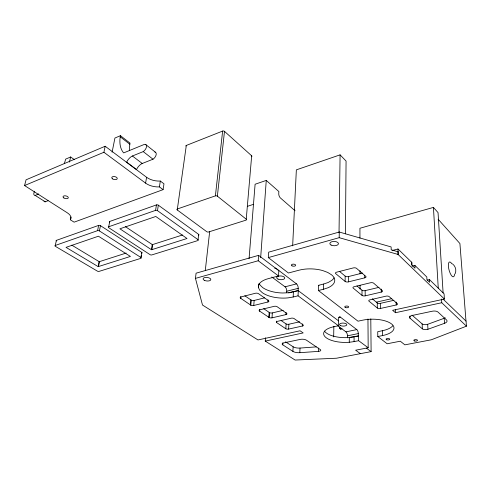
<?xml version="1.0" encoding="UTF-8"?>
<svg xmlns="http://www.w3.org/2000/svg" width="491" height="491" viewBox="0 0 491 491"><rect width="100%" height="100%" fill="white"/><g stroke="black" fill="none" stroke-linecap="round" stroke-linejoin="round"><path stroke-width="0.74" d="M338.495 320.813L338.428 325.729L333.776 326.73A20.536 8.298 1.5 0 0 325.165 336.851A20.536 8.298 1.5 0 0 349.181 342.282L354.072 341.613L354.085 336.826L358.633 335.899L358.639 340.699L368.182 347.769L367.955 319.015M348.389 281.877L364.745 277.845A2.467 1.148 0.3 0 0 365.537 277.538L365.734 277.403A2.467 1.148 0.3 0 0 365.899 276.458L356.448 268.27A2.504 1.185 0.6 0 0 353.25 267.933L336.697 272.167A2.51 1.178 1.2 0 0 335.562 273.518L345.112 281.411A2.412 1.111 1 0 0 347.18 282L347.493 282A2.412 1.111 1 0 0 348.389 281.877L348.42 276.568L362.493 273.051M349.267 342.27L349.297 337.501L358.633 335.899M347.438 337.876L347.456 335.819A3.118 1.399 77.4 0 0 345.952 331.861L337.599 325.68M345.425 233.839L346.069 161.06L340.091 154.855L296.355 169.855L292.654 245.831M345.112 281.411L345.155 276.108L339.563 271.431M340.944 329.295L339.747 328.411L339.766 326.908M339.023 232.765L340.091 154.855M339.263 232.028L268.675 252.171L268.313 257.597L339.189 237.675L339.263 232.028L391.124 246.936L391.198 249.784L398.097 251.828M333.677 336.93L333.855 326.263M323.594 284.043L318.542 285.308L318.395 290.512L323.465 289.26L323.594 284.043L328.209 282.485L331.806 280.361A23.151 10.851 2.2 0 0 334.076 277.82M282.877 342.835L282.773 344.842L292.906 351.39A6.162 2.381 2.9 0 0 299.817 352.685L318.377 351.384L318.469 348.058M302.382 326.036A2.136 0.884 2.8 0 0 302.984 325.821L303.131 325.729A2.136 0.884 2.8 0 0 303.051 324.839L293.919 318.45A2.222 0.933 3 0 0 291.157 318.211L277.274 321.39A2.16 0.896 3.5 0 0 276.519 322.477L285.879 328.798A2.13 0.872 3.2 0 0 287.487 329.16L287.787 329.166A2.13 0.872 3.2 0 0 288.628 329.074L302.382 326.036L302.462 323.943M299.817 352.685L300.001 348.064A6.144 2.406 2.9 0 1 293.115 346.756L285.541 341.81M338.428 325.729L298.055 295.821L298.276 290.678L288.254 292.765L282.601 292.998A22.58 10.372 3.4 0 1 262.734 287.609L260.077 285.105L259.451 283.761M358.307 335.654L358.301 333.579A3.142 1.375 77.3 0 0 356.797 329.596L340.269 317.063A3.222 1.461 76.9 0 0 338.63 318.769L338.6 320.893L298.123 290.562L298.221 288.34A3.449 1.7 75.7 0 0 296.515 283.89L276.181 268.479A3.554 1.817 75 0 0 274.733 268.338M292.906 351.39L293.115 346.756M258.714 283.896L258.45 287.597L259.708 290.261L262.378 292.746A22.672 10.28 3.4 0 0 287.996 297.884L293.164 297.012L293.403 291.881M288.628 329.074L288.861 324.232L299.682 321.801M285.965 314.596A2.191 0.933 3.3 0 0 286.603 313.332L276.967 306.593A2.283 0.988 3.6 0 0 274.131 306.347L260.064 309.741A2.216 0.945 4 0 0 259.34 310.895L269.203 317.548A2.185 0.921 3.7 0 0 272.026 317.837L285.965 314.596L286.075 312.466M285.842 328.774L286.087 323.931L281.159 320.574M286.676 292.685L286.756 291.218A3.419 1.731 75.8 0 0 285.05 286.812L271.781 276.992M276.568 322.519L276.648 321.126M258.45 287.597A22.672 10.28 3.4 0 1 268.221 278.673L278.501 275.954L278.814 270.658L258.616 255.351L196.081 273.18L195.455 278.379L202.501 305.04L257.99 339.95L300.062 330.793L303.174 332.929L265.257 341.098L265.471 337.74M272.026 317.837L272.327 312.914L283.295 310.318M267.902 302.002A2.252 0.988 3.9 0 0 268.516 301.762L268.657 301.658A2.252 0.988 3.9 0 0 268.491 300.664L258.291 293.526A2.345 1.043 4.2 0 0 255.369 293.274L241.118 296.914A2.277 1 4.7 0 0 240.43 298.141L250.864 305.181A2.246 0.976 4.3 0 0 252.583 305.586L252.902 305.586A2.246 0.976 4.3 0 0 253.773 305.482L267.902 302.002L268.037 299.835M268.853 317.315L269.166 312.386L269.516 312.626A2.179 0.933 3.7 0 0 272.327 312.914M269.166 317.53L269.479 312.601L263.692 308.655M259.395 310.938L259.494 309.514M259.69 311.134L259.788 309.717M260.666 257.658L266.257 180.418L255.105 184.242L249.066 258.708M278.501 275.954L258.217 260.752L258.616 255.351M253.773 305.482L254.148 300.461L264.52 297.865M250.496 304.936L250.883 299.915M250.821 305.156L251.208 300.136L244.849 295.797M240.799 298.399L240.921 296.951M186.31 145.446L177.239 209.964L206.791 231.709A1.313 0.663 6.5 0 0 208.62 231.973L245.93 220.171A1.35 0.706 5 0 0 246.237 219.201L251.674 155.807L224.497 131.373A1.338 0.822 6.9 0 0 222.632 131.072L186.31 145.446A1.301 0.773 8.8 0 0 185.837 146.023M240.486 298.19L240.608 296.736M246.237 219.201L217.366 196.173L224.497 131.373M177.239 209.964A1.369 0.718 8 0 1 177.411 208.957L215.396 195.872L222.632 131.072M205.281 270.516L209.645 231.832M198.045 239.682L198.683 234.397L158.335 205.195A1.363 0.712 9 0 0 156.433 204.913L109.72 221.459L108.707 226.762A1.32 0.644 10.3 0 0 108.683 227.683L150.099 254.676A1.24 0.589 8.3 0 0 151.836 254.921L197.842 240.565A1.283 0.638 6.8 0 0 198.045 239.682L157.488 210.651A1.369 0.706 8.9 0 0 155.573 210.369L108.707 226.762M163.086 189.643L163.982 183.812L160.33 181.05A13.294 7.402 9.7 0 1 146.588 177.276L105.16 146.25L26.066 179.81L24.55 185.549L67.193 212.738A12.465 6.027 12.3 0 1 70.323 219.772L74.104 222.165L163.086 189.643L159.409 186.899A13.355 7.353 9.6 0 1 145.6 183.137L103.914 152.271L24.55 185.549M151.388 249.68L119.902 228.8L155.782 216.476L187.01 238.503L151.559 249.747L152.192 244.512L125.408 226.652M157.488 210.651L158.335 205.195M151.829 249.741L152.627 244.573L182.486 234.993M155.573 210.369L156.433 204.913M159.409 186.899L160.33 181.05M56.416 240.351L55.244 245.463A1.27 0.577 11.5 0 0 55.317 246.304L97.427 271.149A1.197 0.528 9.7 0 0 99.102 271.376L140.886 258.34A1.234 0.577 8.6 0 0 140.972 257.53L141.801 252.429L100.452 225.657A1.307 0.638 10.7 0 0 98.63 225.394L56.416 240.351A1.27 0.583 11.6 0 0 56.201 240.964M141.126 256.885L141.359 255.424M145.6 183.137L146.588 177.276M129.636 150.571A40.268 22.316 -50.7 0 1 129.827 144.237L130.029 143.126L120.43 135.676L114.931 138.032L112.095 152.192M98.077 266.564L66.021 247.36L98.427 236.214L130.428 256.437L98.249 266.625L99.047 261.574L71.784 245.144M98.501 266.625L99.464 261.629L126.15 253.068M154.843 152.014A4.628 2.608 -51.8 0 1 156.089 154.99A4.628 2.608 -51.8 0 1 152.996 159.213L141.991 163.577A7.899 4.45 -52.6 0 0 136.523 169.555L126.647 162.159A7.997 4.413 -52.5 0 1 132.171 156.095L143.219 151.602A4.683 2.59 -51.8 0 0 146.453 146.913A4.683 2.59 -51.8 0 0 144.489 144.348L123.677 152.904A40.771 22.132 -50.7 0 1 120.215 136.793L120.43 135.676M140.972 257.53L99.415 230.917L100.452 225.657M55.244 245.463L97.58 230.653L98.63 225.394M103.914 152.271L105.16 146.25M70.323 219.772L70.937 217.004M69.452 162.073L70.636 156.985L74.288 159.569M455.096 273.825C456.673 270.253 455.538 266.208 452.469 263.845M70.636 156.985L65.61 159.139L65.358 160.219A37.021 17.995 -54.4 0 1 64.235 163.681M34.56 191.263A4.278 2.111 -55.2 0 0 35.168 195.406L38.709 193.97M44.03 201.15A4.229 2.136 -55.3 0 0 45.252 201.801L48.081 200.678M443.17 299.185L466.057 321.145L466.45 326.177L431.264 339.803L404.866 344.848L400.306 341.208L387.141 343.768L377.8 336.525L377.726 331.677L382.434 330.713A20.984 8.709 0.5 0 0 392.782 325.791M412.047 315.124L422.131 323.882A3.572 1.467 -1 0 0 427.686 324.299L444.202 318.278A6.972 2.897 -1.6 0 0 445.245 317.812M427.937 329.265L444.515 323.311A6.997 2.872 -1.5 0 0 446.485 319.905L437.917 312A4.229 1.774 -1.5 0 0 432.307 311.22L412.33 315.437A4.953 2.068 -0.8 0 0 410.003 318.223L422.358 328.847A3.584 1.455 -0.9 0 0 427.937 329.265L427.686 324.299M323.465 289.26L328.098 287.72A23.243 10.765 2.2 0 0 331.548 274.819L327.743 272.45L322.765 270.584A23.243 10.765 2.2 0 0 299.044 270.197L288.438 273.002L268.313 257.597M247.525 206.294L253.338 204.391M443.109 292.857L438.04 212.609L433.43 207.405L359.934 228.26L359.952 238.147M195.455 278.379L258.217 260.752M152.597 244.579L152.222 244.53M99.434 261.642L99.072 261.586M392.119 250.52L398.005 248.986L411.943 262.544L412.059 265.336L414.993 268.172L414.87 265.392L411.906 266.122M285.05 286.812L296.515 283.89M286.756 291.218L298.221 288.34M288.745 292.9L298.123 290.562M293.164 297.012L298.055 295.821M356.963 285.977L362.002 290.187A2.338 1.056 0.5 0 0 365.163 290.629L378.984 287.358M427.219 280.103L429.459 279.582L444.073 293.796L444.404 299.044L392.628 310.318L395.458 312.718L441.759 302.738L466.45 326.177M365.194 295.834L381.262 292.09A2.4 1.074 -0.1 0 0 382.434 290.789L373.547 283.086A2.437 1.111 0.1 0 0 370.453 282.767L354.189 286.695A2.443 1.105 0.7 0 0 353.035 287.959L362.02 295.386A2.345 1.043 0.5 0 0 365.194 295.834L365.163 290.629M376.327 302.161L391.781 298.663M372.27 298.767L377.254 302.941A2.277 0.994 0.1 0 0 379.175 303.475L379.469 303.469A2.277 0.994 0.1 0 0 380.322 303.364L393.917 300.308M338.796 317.389L340.269 317.063M380.408 308.471L396.212 304.979A2.345 1.013 -0.4 0 0 396.98 304.702L397.176 304.586A2.345 1.013 -0.4 0 0 397.397 303.751L388.995 296.478A2.369 1.05 -0.2 0 0 385.994 296.171L370.011 299.829A2.375 1.043 0.3 0 0 368.833 301.02L377.333 308.047A2.289 0.988 0.2 0 0 379.255 308.575L379.555 308.575A2.289 0.988 0.2 0 0 380.408 308.471L380.322 303.364M345.952 331.861L356.797 329.596M347.456 335.819L358.301 333.579M377.8 336.525L382.52 335.58A21.058 8.629 0.6 0 0 391.542 323.937A21.058 8.629 0.6 0 0 362.831 320.157L358.007 321.194L318.395 290.512M354.072 341.613L358.639 340.699M368.182 347.769L355.613 350.212L360.406 353.661M370.791 318.874L371.116 351.617L336.538 358.221L295.122 360.044L265.257 341.098M354.085 336.826L349.205 337.513A20.469 8.378 1.5 0 1 324.514 331.137M300.001 348.064L316.284 346.885M339.189 237.675L398.078 254.455L444.404 299.044M286.087 323.931L286.124 323.956A2.124 0.884 3.2 0 0 287.726 324.324L288.027 324.33A2.124 0.884 3.2 0 0 288.861 324.232M251.208 300.136L251.251 300.161A2.24 0.982 4.3 0 0 252.963 300.566L253.276 300.572A2.24 0.982 4.3 0 0 254.148 300.461M35.168 195.406L45.252 201.801M366.372 348.119L371.116 351.617M132.398 155.991L142.218 163.472M120.215 136.793L129.827 144.237M143.219 151.602L152.996 159.213M318.542 285.308L319.009 285.67M145.698 144.538L155.401 152.21M295.085 210.774L280.429 197.971A3.351 1.62 72 0 1 278.747 193.552L278.87 191.533L266.257 180.418M414.87 265.392L426.802 276.998L426.943 279.735L429.607 282.307L429.459 279.582M438.119 219.213L459.914 243.53L465.99 321.083M444.202 318.278L444.515 323.311M441.532 299.013L441.759 302.738M433.43 207.405L438.26 288.143M422.131 323.882L422.358 328.847M411.452 262.065L411.568 264.858M409.917 316.063L410.003 318.223M398.005 248.986L398.176 254.553M397.992 251.723L398.078 254.455M396.127 302.033L396.212 304.979M395.378 309.815L395.458 312.718M382.434 330.713L382.52 335.58M381.212 289.089L381.262 292.09M377.254 302.941L377.333 308.047M364.733 275.555L364.745 277.845M362.002 290.187L362.02 295.386M360.032 270.848L360.038 273.892M360.063 285.302L360.075 289.101M318.377 351.384A3.259 1.258 2.4 0 0 320.31 349.58L306.501 340.214A4.487 1.78 2.8 0 0 300.302 339.398L283.829 342.871A3.707 1.455 3.3 0 0 282.773 344.842M342.037 328.583A1.909 1.522 -54.4 0 1 339.747 328.411M348.42 276.568A2.4 1.123 0.9 0 1 347.53 276.697L347.217 276.697A2.4 1.123 0.9 0 1 345.155 276.108M454.568 274.187A7.672 2.498 75.1 0 1 451.137 275.058A7.672 2.498 75.1 0 1 448.369 264.551A7.672 2.498 75.1 0 1 451.824 263.759M97.58 230.653A1.313 0.632 10.6 0 1 99.415 230.917M141.801 252.429A1.228 0.577 8.7 0 1 141.715 253.246M198.683 234.397A1.283 0.644 6.8 0 1 198.61 235.244M109.696 222.386A1.313 0.651 10.4 0 1 109.72 221.459M251.674 155.807A1.283 0.761 5.1 0 1 251.613 156.727M215.396 195.872A1.412 0.767 6.5 0 1 217.366 196.173M278.023 279.109A4.051 1.878 3.4 0 0 284.67 278.391A4.051 1.878 3.4 0 0 279.44 275.979A4.051 1.878 3.4 0 0 278.023 279.109M340.545 325.607A3.67 1.522 1.5 0 0 346.701 325.079A3.67 1.522 1.5 0 0 342.252 323.103A3.67 1.522 1.5 0 0 340.545 325.607M204.624 280.441A3.885 1.768 6 0 0 210.792 279.76A3.885 1.768 6 0 0 205.453 277.452A3.885 1.768 6 0 0 204.624 280.441M291.992 265.834A2.154 1.031 2.9 0 0 295.613 265.539A2.154 1.031 2.9 0 0 293.017 264.152A2.154 1.031 2.9 0 0 291.992 265.834M386.798 339.797A1.854 0.737 0.3 0 0 389.744 339.306A1.854 0.737 0.3 0 0 387.172 338.538A1.854 0.737 0.3 0 0 386.798 339.797M331.1 245.07A4.309 2.16 1.1 0 0 338.305 244.211A4.309 2.16 1.1 0 0 333.033 241.486A4.309 2.16 1.1 0 0 331.1 245.07M414.502 340.95A1.866 0.737 -0.5 0 0 417.503 340.459A1.866 0.737 -0.5 0 0 414.969 339.686A1.866 0.737 -0.5 0 0 414.502 340.95M345.59 307.587A1.982 0.859 1.2 0 0 348.678 306.992A1.982 0.859 1.2 0 0 345.836 306.108A1.982 0.859 1.2 0 0 345.59 307.587M63.848 197.941A2.688 1.356 12.6 0 0 68.231 197.977A2.688 1.356 12.6 0 0 64.904 195.792A2.688 1.356 12.6 0 0 63.848 197.941M112.531 178.859A2.78 1.498 11.4 0 0 117.146 178.884A2.78 1.498 11.4 0 0 113.863 176.521A2.78 1.498 11.4 0 0 112.531 178.859"/></g></svg>
